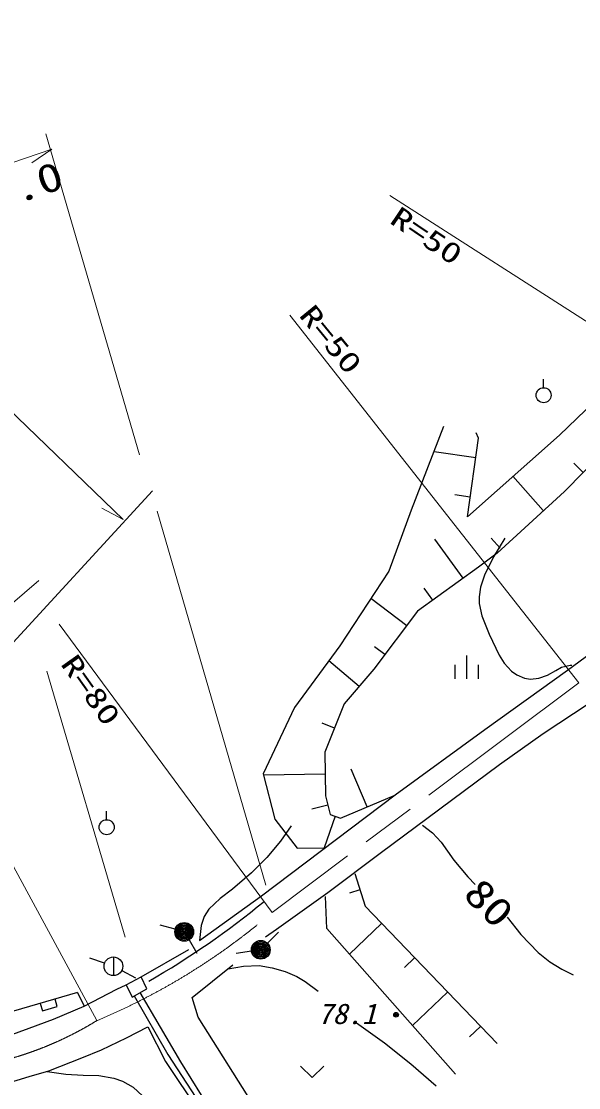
# Model space of a CAD drawing. Units: millimetres, scale not verified. Extents: x 40000 to 680000, y 20000 to 380000.
# Drawn here: x 280074 to 315780, y 244507 to 312841 of the extents above; entities that cross this region are included whole.
import ezdxf
from ezdxf.enums import TextEntityAlignment as Align

# ---------------------------------------------------------------- set-up
doc = ezdxf.new("R2010")
doc.units = ezdxf.units.MM
doc.header["$LTSCALE"] = 1000
doc.linetypes.add('CHAIN', pattern=[18.5, 12, -1.5, 3.5, -1.5])
for name, color, linetype, lineweight in [('M-BGD', 7, 'Continuous', 25), ('M-BMK', 2, 'CHAIN', 13), ('M-STR-HTXT', 7, 'Continuous', 13)]:
    doc.layers.add(name, color=color, linetype=linetype, lineweight=lineweight)
doc.styles.add('ＭＳ ゴシック', font='')
doc.styles.get('ＭＳ ゴシック').set_extended_font_data('MS Gothic')

msp = doc.modelspace()

# ---------------------------------------------------------------- linework, layer by layer
at = {"layer": 'M-BGD'}
for p, q in [((319154, 290747), (314544, 286326)), ((313533, 289362), (313533, 289902)), ((319630, 287562), (314877, 282714)), ((307130, 286882), (305039, 281510)), ((314544, 286326), (308650, 281098)), ((309363, 286136), (309220, 286469)), ((308650, 281098), (309363, 286136)), ((309185, 284877), (306513, 285255)), ((316065, 283926), (315463, 284517)), ((313498, 281502), (311573, 283691)), ((308828, 282357), (307856, 282495)), ((314877, 282714), (310551, 278769)), ((305039, 281510), (303613, 277613)), ((308388, 277159), (306574, 279661)), ((310741, 279078), (310167, 279731)), ((310551, 278769), (309363, 277866)), ((303613, 277613), (300476, 272812)), ((309363, 277866), (305465, 275039)), ((306439, 275745), (305886, 276509)), ((304764, 274112), (302463, 275852)), ((305465, 275039), (302661, 271331)), ((315056, 271272), (318426, 273749)), ((300476, 272812), (297576, 268867)), ((303362, 272258), (302710, 272751)), ((308593, 272202), (308593, 270702)), ((301710, 270214), (299776, 271860)), ((302661, 271331), (300759, 269097)), ((307843, 271602), (307843, 270702)), ((309343, 271602), (309343, 270702)), ((309764, 267449), (315056, 271272)), ((297576, 268867), (295562, 264615)), ((300759, 269097), (299523, 266008)), ((300141, 267552), (299337, 267874)), ((304023, 263282), (309764, 267449)), ((299523, 266008), (299571, 263203)), ((295562, 264615), (296322, 261715)), ((299547, 264606), (295582, 264538)), ((302236, 262502), (301213, 264922)), ((295453, 256807), (304023, 263282)), ((299571, 263203), (299856, 262015)), ((300522, 261777), (303950, 263227)), ((299714, 262609), (298690, 262364)), ((285541, 261679), (285541, 262219)), ((300189, 261896), (299468, 259878)), ((299856, 262015), (300522, 261777)), ((296322, 261715), (297748, 259861)), ((297748, 259861), (299518, 259879)), ((301437, 258225), (302094, 256138)), ((301766, 257182), (301105, 256973)), ((291486, 253940), (295453, 256807)), ((299637, 254710), (299551, 256767)), ((302094, 256138), (310554, 247336)), ((289932, 254655), (288969, 254924)), ((303152, 255038), (301094, 253061)), ((295836, 253766), (296543, 254473)), ((307896, 245364), (299637, 254710)), ((290817, 253977), (291328, 253118)), ((285972, 252885), (285972, 251685)), ((287760, 251609), (290806, 253364)), ((294818, 253252), (293830, 253101)), ((305267, 252838), (304622, 252218)), ((285404, 252479), (284458, 252803)), ((291010, 250279), (293625, 252371)), ((286506, 252011), (287395, 251553)), ((286783, 251095), (287760, 251609)), ((288124, 250847), (287760, 251609)), ((284094, 249729), (286203, 250814)), ((286203, 250814), (286783, 251095)), ((286783, 251095), (287180, 250317)), ((287180, 250317), (288124, 250847)), ((283676, 250606), (276014, 248373)), ((282380, 249708), (282240, 250188)), ((283676, 250606), (284094, 249729)), ((287310, 250390), (289455, 246623)), ((290289, 246162), (287683, 250600)), ((291402, 249015), (291010, 250279)), ((307381, 250637), (305140, 248483)), ((281280, 249908), (281420, 249428)), ((281420, 249428), (282380, 249708)), ((282136, 248889), (284094, 249729)), ((280572, 248329), (282136, 248889)), ((297809, 238904), (291402, 249015)), ((278893, 247711), (280572, 248329)), ((286813, 247707), (288173, 248405)), ((288173, 248405), (289310, 246183)), ((309496, 248436), (308796, 247764)), ((285210, 246940), (286813, 247707)), ((283954, 246417), (285210, 246940)), ((281828, 245580), (283954, 246417)), ((289310, 246183), (295499, 236987)), ((289455, 246623), (293108, 241071)), ((293395, 241158), (290289, 246162)), ((280572, 245232), (281828, 245580)), ((297964, 245878), (298714, 245158)), ((298714, 245158), (299464, 245878)), ((279038, 244744), (280572, 245232))]:
    msp.add_line(p, q, dxfattribs=at)
for points in [[(311053, 279731), (310334, 278530), (309744, 277342), (309500, 276579), (309407, 275962), (309412, 275530), (309587, 274752), (310048, 273566), (310685, 272226), (311004, 271718), (311481, 271191), (311810, 270954), (312305, 270744), (312704, 270690), (313223, 270744), (313791, 270939), (314319, 271234), (314680, 271458), (315232, 271576), (315338, 271579)], [(316452, 269120), (313508, 267175), (310699, 265190), (303068, 259518), (299712, 256991), (296420, 254643), (295715, 254155)], [(297371, 261292), (296684, 260307), (295809, 259247), (294811, 258267), (293598, 257230), (292808, 256636), (292082, 255952), (291784, 255468), (291587, 254896), (291486, 253940)], [(305775, 261326), (306410, 260833), (306979, 260246), (307784, 259095), (308680, 258012), (309144, 257526)], [(311192, 255424), (312082, 254330), (313187, 253175), (313938, 252571), (314708, 252093), (315423, 251733)], [(293315, 252123), (294312, 252297), (295305, 252337), (296141, 252193), (296987, 251941), (297725, 251638), (298259, 251318), (299096, 250683)], [(301555, 248661), (303340, 247374), (305021, 246038), (306641, 244619)], [(281731, 245554), (282918, 245369), (284035, 245311), (285035, 245279), (285993, 245125), (286563, 244928), (287242, 244535), (287828, 243985), (288217, 243472), (288704, 242542), (289332, 241621), (289957, 241049), (290790, 240452), (291531, 240001), (292220, 239432), (292700, 238726), (293064, 238010), (293738, 236321)]]:
    msp.add_lwpolyline(points, dxfattribs=at)
for centre, radius in [((313533, 288882), 480), ((285541, 261199), 480), ((290510, 254493), 600), ((290510, 254493), 528), ((290510, 254493), 456), ((290510, 254493), 384), ((290510, 254493), 312), ((290510, 254493), 240), ((290510, 254493), 168), ((290510, 254493), 96), ((290510, 254493), 24), ((295412, 253342), 600), ((295412, 253342), 528), ((295412, 253342), 456), ((295412, 253342), 384), ((295412, 253342), 312), ((295412, 253342), 240), ((285972, 252285), 600), ((295412, 253342), 168), ((295412, 253342), 96), ((295412, 253342), 24), ((304079, 249180), 150), ((304079, 249180), 90), ((304079, 249180), 30)]:
    msp.add_circle(centre, radius, dxfattribs=at)
msp.add_arc((261940, 297245), 52908, 299.80185, 309.54539, dxfattribs=at)
at = {"layer": 'M-BMK'}
msp.add_line((315780, 270455), (296147, 255742), dxfattribs=at)
for centre, radius, start, end in [((268623, 287746), 42212, 292.69339, 310.69522), ((273355, 267548), 22020, 283.62662, 301.64818)]:
    msp.add_arc(centre, radius, start, end, dxfattribs=at)
at = {"layer": 'M-STR-HTXT'}
for p, q in [((253506, 312841), (286595, 280910)), ((281654, 305628), (287638, 285066)), ((282032, 304648), (272454, 301380)), ((282032, 304648), (280746, 303768)), ((329940, 284853), (303677, 301676)), ((297278, 294011), (315780, 270455)), ((275687, 268828), (288468, 282745)), ((286595, 280910), (285224, 281650)), ((288769, 281444), (295738, 257488)), ((258874, 257867), (281197, 277008)), ((282491, 274214), (296147, 255742)), ((286734, 254155), (281716, 271193)), ((274432, 268165), (284908, 248803))]:
    msp.add_line(p, q, dxfattribs=at)

# ---------------------------------------------------------------- texts
at = {"layer": 'M-BGD', "style": 'ＭＳ ゴシック', "width": 1.25}
msp.add_text('80', height=1833, rotation=315, dxfattribs=at).set_placement((307907, 256412), align=Align.BOTTOM_LEFT)
at = {"layer": 'M-BGD', "style": 'ＭＳ ゴシック', "oblique": 15, "width": 1.05}
msp.add_text('78.1', height=1320, dxfattribs=at).set_placement((299066, 248187), align=Align.BOTTOM_LEFT)
at = {"layer": 'M-STR-HTXT', "style": 'ＭＳ ゴシック'}
for s, height, rotation, width, p in [('L=10.0', 1833, 18.6, 1.3, (273903, 298573)), ('R=50', 1320, 326, 1.4, (303363, 299634)), ('R=50', 1320, 309.3, 1.4, (297494, 293743)), ('R=80', 1320, 305.3, 1.4, (282217, 271436))]:
    msp.add_text(s, height=height, rotation=rotation, dxfattribs=dict(at, width=width)).set_placement(p, align=Align.BOTTOM_LEFT)

doc.saveas('drawing.dxf')
